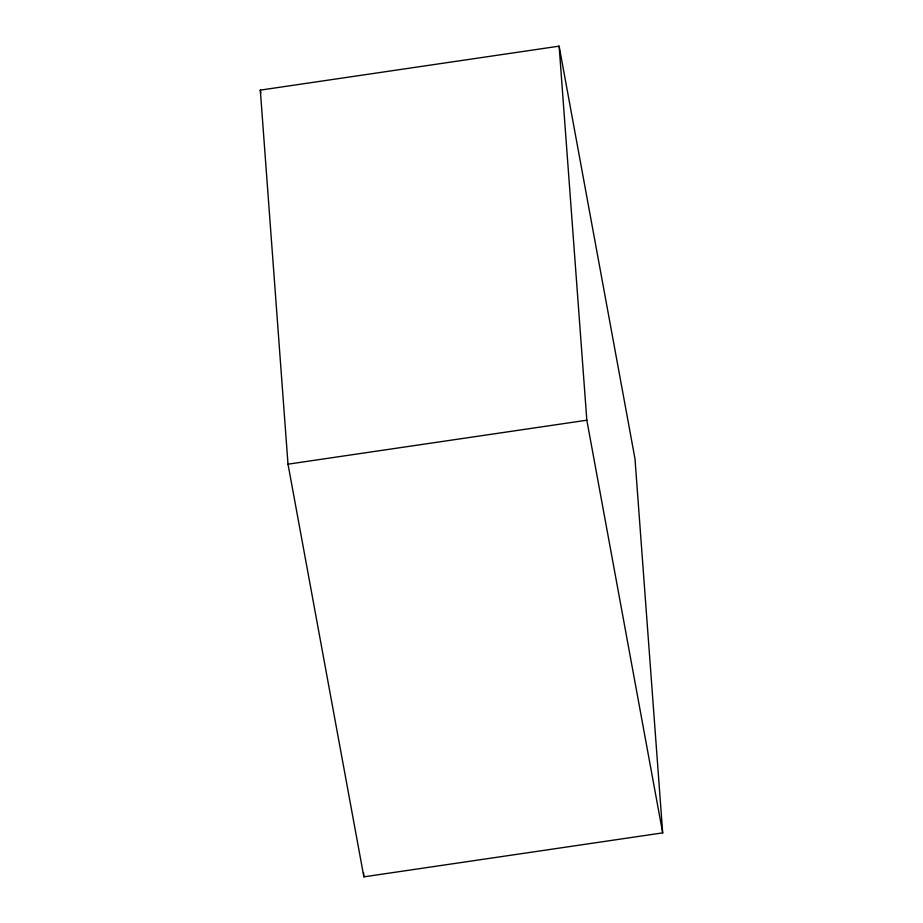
<?xml version="1.0" encoding="UTF-8"?>
<svg xmlns="http://www.w3.org/2000/svg" width="923" height="923" viewBox="0 0 923 923"><rect width="100%" height="100%" fill="white"/><g stroke="black" fill="none" stroke-linecap="round" stroke-linejoin="round"><path stroke-width="1.38" d="M260.309 90.119L559.13 46.15L634.989 458.823L662.691 832.881L363.87 876.85L288.011 464.177L260.309 90.119L260.828 92.958M288.011 464.177L586.832 420.207L559.13 46.15M586.832 420.207L662.691 832.881M363.547 872.547L363.87 876.85"/></g></svg>
